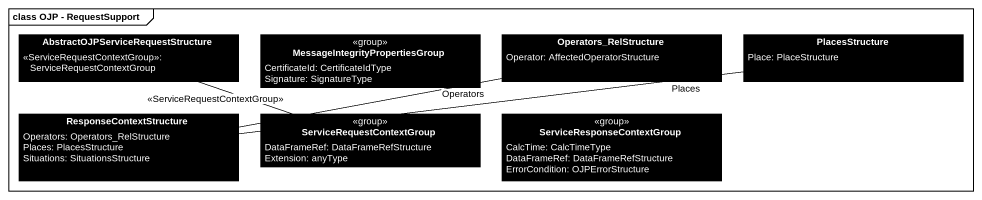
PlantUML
@startuml
mainframe class OJP - RequestSupport
hide circle
hide empty members
class "AbstractOJPServiceRequestStructure" as AbstractOJPServiceRequestStr #000000 {
  <<ServiceRequestContextGroup>>: ServiceRequestContextGroup
}
class "MessageIntegrityPropertiesGroup" as MessageIntegrityPropertiesGr <<group>> #000000 {
  CertificateId: CertificateIdType
  Signature: SignatureType
}
class Operators_RelStructure #000000 {
  Operator: AffectedOperatorStructure
}
class PlacesStructure #000000 {
  Place: PlaceStructure
}
class ResponseContextStructure #000000 {
  Operators: Operators_RelStructure
  Places: PlacesStructure
  Situations: SituationsStructure
}
class ServiceRequestContextGroup <<group>> #000000 {
  DataFrameRef: DataFrameRefStructure
  Extension: anyType
}
class ServiceResponseContextGroup <<group>> #000000 {
  CalcTime: CalcTimeType
  DataFrameRef: DataFrameRefStructure
  ErrorCondition: OJPErrorStructure
}
AbstractOJPServiceRequestStr -right- "<<ServiceRequestContextGroup>>" ServiceRequestContextGroup
ResponseContextStructure -right- "Operators" Operators_RelStructure
ResponseContextStructure -right- "Places" PlacesStructure
@enduml
